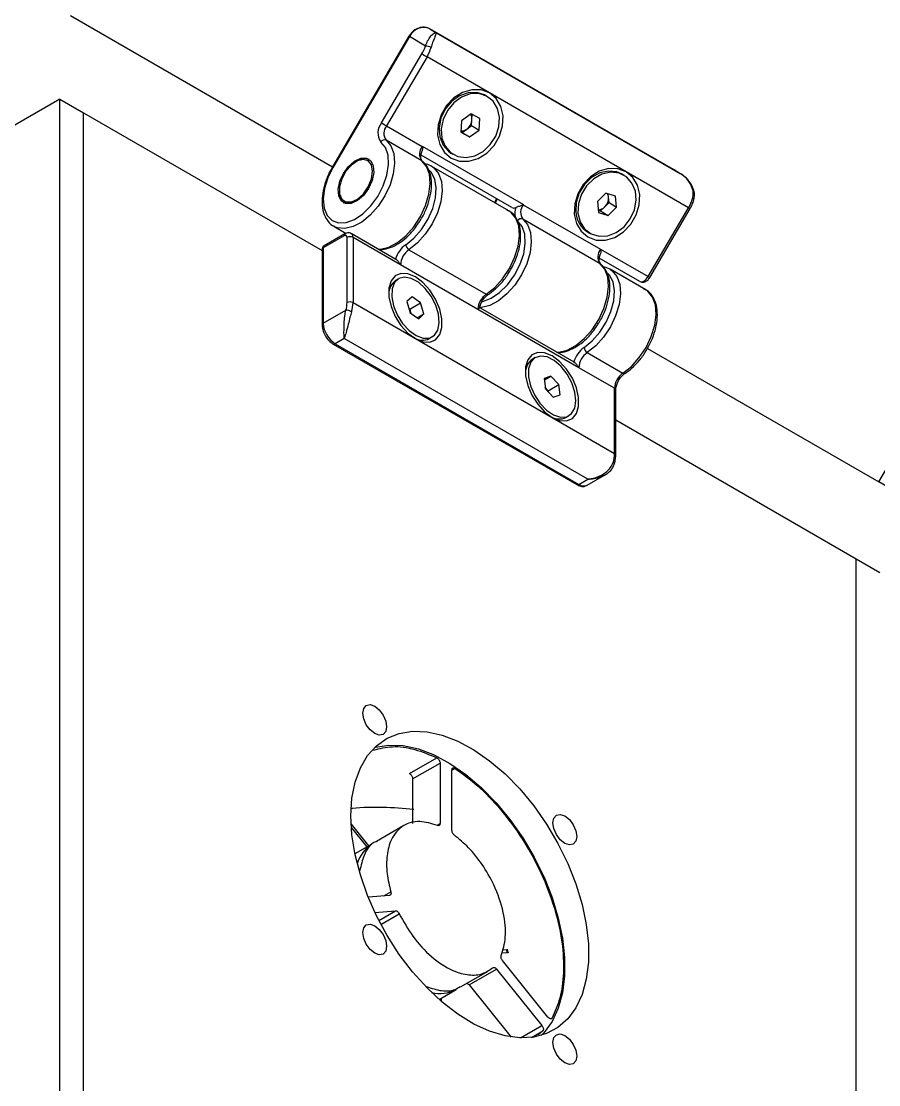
# Model space of a CAD drawing. Header units: millimetres. Extents: x 1 to 1184, y 0 to 836.
# Drawn here: x 768.6 to 819.6, y 180.5 to 243.8 of the extents above; entities that cross this region are included whole.
import ezdxf

# ---------------------------------------------------------------- set-up
doc = ezdxf.new("R2010")
doc.units = ezdxf.units.MM

msp = doc.modelspace()

# ---------------------------------------------------------------- linework, layer by layer
at = {"color": 7, "linetype": 'Continuous', "lineweight": 25}
for p, q in [((819.6, 216.377), (882.775, 324.232)), ((771.517, 244.135), (787.107, 235.135)), ((792.906, 243.33), (793.277, 243.106)), ((807.402, 234.962), (792.906, 243.33)), ((793.277, 243.106), (807.773, 234.738)), ((791.655, 242.9), (787.106, 235.134)), ((791.694, 242.875), (787.145, 235.11)), ((792.631, 242.31), (791.694, 242.875)), ((790.025, 237.742), (792.43, 241.848)), ((792.73, 241.671), (790.325, 237.566)), ((796.443, 239.528), (792.73, 241.671)), ((796.338, 239.3), (796.214, 239.374)), ((804.574, 234.834), (796.443, 239.528)), ((770.879, 239.158), (682.491, 188.133)), ((770.879, 177.918), (770.879, 239.158)), ((770.879, 239.158), (772.293, 238.342)), ((772.293, 177.101), (772.293, 238.342)), ((772.293, 238.342), (786.487, 230.148)), ((795.349, 238.272), (794.785, 237.864)), ((795.869, 237.994), (795.349, 238.272)), ((795.402, 237.92), (795.422, 238.232)), ((795.826, 237.309), (795.869, 237.994)), ((790.325, 237.566), (792.447, 236.341)), ((794.785, 237.864), (794.742, 237.179)), ((794.817, 237.17), (795.099, 237.374)), ((795.099, 237.374), (795.381, 237.578)), ((795.381, 237.578), (795.402, 237.92)), ((795.381, 237.578), (795.826, 237.309)), ((792.415, 235.487), (790.293, 236.711)), ((794.742, 237.179), (795.262, 236.902)), ((794.744, 237.209), (794.817, 237.17)), ((794.817, 237.17), (795.262, 236.902)), ((795.262, 236.902), (795.826, 237.309)), ((792.447, 236.341), (792.451, 236.348)), ((792.451, 236.348), (798.461, 232.878)), ((788.575, 235.474), (788.505, 235.433)), ((797.785, 232.698), (792.372, 235.823)), ((794.149, 235.948), (794.273, 235.874)), ((797.606, 232.5), (793.01, 235.153)), ((808.287, 232.691), (804.574, 234.834)), ((807.773, 234.738), (807.402, 234.962)), ((804.47, 234.605), (804.346, 234.68)), ((787.515, 233.719), (787.515, 233.637)), ((803.376, 233.555), (802.866, 233.06)), ((803.947, 233.387), (803.376, 233.555)), ((796.87, 233.226), (796.738, 233.001)), ((802.866, 233.06), (802.927, 232.398)), ((803.309, 232.745), (803.564, 232.993)), ((803.533, 233.324), (803.515, 233.514)), ((803.564, 232.993), (803.533, 233.324)), ((803.564, 232.993), (804.009, 232.724)), ((804.009, 232.724), (803.947, 233.387)), ((798.461, 232.878), (798.457, 232.871)), ((798.457, 232.871), (803.053, 230.218)), ((802.914, 232.539), (803.054, 232.498)), ((802.927, 232.398), (803.499, 232.23)), ((803.054, 232.498), (803.309, 232.745)), ((803.054, 232.498), (803.499, 232.23)), ((803.499, 232.23), (804.009, 232.724)), ((805.886, 228.592), (808.287, 232.691)), ((805.978, 228.54), (808.379, 232.639)), ((803.021, 229.363), (798.425, 232.017)), ((787.798, 231.024), (786.56, 230.31)), ((787.85, 231.138), (786.612, 230.424)), ((787.182, 231.59), (787.914, 231.167)), ((790.881, 229.617), (788.225, 231.151)), ((802.281, 231.254), (802.405, 231.18)), ((787.975, 227.043), (787.975, 230.922)), ((788.328, 230.922), (788.328, 227.043)), ((791.157, 229.289), (788.328, 230.922)), ((786.487, 230.208), (786.487, 225.717)), ((786.56, 230.31), (786.56, 225.819)), ((791.652, 230.193), (796.248, 227.539)), ((803.053, 230.218), (803.058, 230.225)), ((803.058, 230.225), (805.886, 228.592)), ((791.157, 229.296), (791.157, 229.289)), ((795.753, 226.643), (791.157, 229.296)), ((805.386, 228.31), (802.979, 229.699)), ((791.041, 228.47), (790.864, 228.368)), ((805.738, 227.806), (803.617, 229.03)), ((791.842, 227.395), (791.534, 227.102)), ((792.348, 227.03), (791.842, 227.395)), ((786.56, 225.819), (787.901, 226.592)), ((788.328, 227.043), (792.04, 224.9)), ((791.534, 227.102), (791.733, 226.445)), ((791.712, 226.663), (791.654, 226.704)), ((791.712, 226.663), (792.348, 227.03)), ((791.79, 226.404), (791.712, 226.663)), ((792.547, 226.373), (792.348, 227.03)), ((795.753, 226.636), (795.753, 226.643)), ((801.763, 223.166), (795.753, 226.636)), ((801.488, 223.494), (795.821, 226.766)), ((791.733, 226.445), (792.239, 226.08)), ((792.151, 226.144), (792.547, 226.373)), ((792.239, 226.08), (792.547, 226.373)), ((787.798, 224.9), (787.267, 224.594)), ((802.293, 216.532), (787.798, 224.9)), ((792.04, 224.9), (800.172, 220.206)), ((792.864, 224.903), (793.04, 225.005)), ((787.142, 224.582), (801.638, 216.213)), ((787.267, 224.594), (801.763, 216.226)), ((802.258, 224.07), (804.379, 222.845)), ((805.836, 224.323), (819.6, 216.377)), ((799.172, 223.775), (798.995, 223.673)), ((801.763, 223.173), (801.763, 223.166)), ((803.884, 221.948), (801.763, 223.173)), ((800.102, 222.667), (799.699, 222.538)), ((799.699, 222.538), (799.769, 221.914)), ((799.71, 222.441), (800.102, 222.667)), ((799.939, 221.805), (800.575, 222.172)), ((800.575, 222.172), (800.102, 222.667)), ((800.645, 221.548), (800.575, 222.172)), ((799.939, 221.805), (799.761, 221.991)), ((799.769, 221.914), (800.242, 221.419)), ((799.947, 221.728), (799.939, 221.805)), ((800.242, 221.419), (800.645, 221.548)), ((803.884, 218.063), (803.884, 221.948)), ((803.958, 217.961), (803.958, 221.846)), ((800.995, 220.209), (801.172, 220.311)), ((800.172, 220.206), (803.884, 218.063)), ((803.958, 220.062), (818.255, 211.808)), ((801.763, 216.226), (802.293, 216.532)), ((802.263, 216.176), (803.29, 216.769)), ((832.087, 209.169), (819.6, 216.377)), ((818.255, 150.568), (818.255, 211.808)), ((818.255, 211.808), (819.669, 210.992)), ((791.685, 199.017), (793.316, 199.958)), ((791.876, 198.703), (793.506, 199.645)), ((793.506, 199.645), (793.506, 196.044)), ((794.214, 195.636), (794.214, 199.236)), ((791.876, 198.703), (791.876, 196.049)), ((788.216, 196.001), (789.253, 194.711)), ((788.227, 195.814), (789.158, 194.656)), ((791.36, 195.927), (789.73, 194.986)), ((789.456, 194.828), (788.444, 194.244)), ((790.501, 191.768), (789.234, 191.655)), ((789.633, 190.748), (790.855, 190.857)), ((797.507, 188.356), (797.174, 188.326)), ((797.47, 188.526), (797.213, 188.503)), ((795.235, 186.446), (796.865, 187.387)), ((796.865, 187.387), (799.566, 184.028)), ((799.919, 184.531), (797.219, 187.89)), ((794.729, 186.326), (796.36, 187.267)), ((793.444, 185.583), (794.456, 186.168)), ((795.235, 186.446), (797.733, 183.338)), ((793.551, 185.645), (793.587, 185.458)), ((799.623, 183.703), (799.333, 183.471))]:
    msp.add_line(p, q, dxfattribs=at)
at = {"color": 8, "linetype": 'Continuous', "lineweight": 25}
for p, q in [((796.91, 233.203), (796.778, 232.978)), ((794.214, 199.22), (794.404, 199.33)), ((793.341, 195.948), (793.506, 196.044)), ((790.163, 191.738), (790.577, 191.977)), ((789.862, 190.284), (790.855, 190.857)), ((789.987, 190.043), (791.082, 190.675)), ((800.086, 184.43), (800.167, 184.477)), ((798.282, 183.287), (799.566, 184.028)), ((798.954, 183.317), (799.623, 183.703))]:
    msp.add_line(p, q, dxfattribs=at)
at = {"color": 7, "linetype": 'Continuous', "lineweight": 25, "flags": 128}
for points in [[(796.443, 239.528), (795.948, 239.708), (795.402, 239.716), (794.848, 239.552), (794.331, 239.229), (793.893, 238.772), (793.569, 238.22), (793.386, 237.616), (793.358, 237.01), (793.489, 236.45), (793.766, 235.983), (794.168, 235.645), (794.663, 235.465), (795.209, 235.457), (795.763, 235.621), (796.28, 235.945), (796.718, 236.401), (797.042, 236.954), (797.225, 237.558), (797.253, 238.164), (797.122, 238.723), (796.845, 239.191), (796.443, 239.528)], [(796.214, 239.374), (796.153, 239.409), (795.685, 239.558), (795.172, 239.538), (794.661, 239.352), (794.195, 239.015), (793.817, 238.558), (793.56, 238.022), (793.448, 237.453), (793.489, 236.903), (793.681, 236.42), (794.006, 236.048), (794.149, 235.948)], [(796.068, 236.047), (796.495, 236.449), (796.816, 236.951), (797.002, 237.51), (797.038, 238.075), (796.92, 238.598), (796.659, 239.03), (796.277, 239.334), (795.809, 239.483), (795.296, 239.464), (794.784, 239.277), (794.319, 238.941), (793.941, 238.484), (793.684, 237.947), (793.571, 237.379), (793.613, 236.828), (793.805, 236.346), (794.13, 235.973), (794.56, 235.744), (795.056, 235.679), (795.574, 235.783), (796.068, 236.047)], [(787.145, 235.11), (786.835, 234.477), (786.636, 233.832), (786.561, 233.217), (786.614, 232.673), (786.793, 232.237), (787.085, 231.936), (787.471, 231.791), (787.926, 231.812), (788.419, 231.997), (788.918, 232.334), (789.389, 232.8), (789.802, 233.366), (790.129, 233.992), (790.348, 234.638), (790.445, 235.261), (790.414, 235.82), (790.256, 236.277), (789.982, 236.603)], [(792.447, 236.341), (792.447, 236.341), (792.448, 236.34), (792.448, 236.34), (792.449, 236.34), (792.449, 236.339), (792.45, 236.339), (792.45, 236.339), (792.451, 236.339)], [(787.763, 234.737), (788.067, 235.153), (788.424, 235.465), (788.791, 235.635), (789.123, 235.642), (789.38, 235.487), (789.532, 235.187), (789.56, 234.779), (789.461, 234.313), (789.247, 233.843), (788.943, 233.427), (788.586, 233.116), (788.219, 232.946), (787.887, 232.938), (787.63, 233.093), (787.477, 233.393), (787.449, 233.801), (787.549, 234.268), (787.763, 234.737)], [(789.495, 234.862), (789.428, 235.236), (789.236, 235.483), (788.946, 235.568), (788.596, 235.481), (788.234, 235.233), (787.908, 234.858), (787.663, 234.406), (787.532, 233.938), (787.532, 233.518), (787.663, 233.202), (787.908, 233.033), (788.234, 233.034), (788.596, 233.205), (788.946, 233.521), (789.236, 233.942), (789.428, 234.41), (789.495, 234.862)], [(804.574, 234.834), (804.08, 235.014), (803.534, 235.022), (802.979, 234.858), (802.462, 234.534), (802.024, 234.078), (801.701, 233.525), (801.518, 232.921), (801.49, 232.315), (801.62, 231.756), (801.898, 231.288), (802.3, 230.951), (802.794, 230.771), (803.341, 230.763), (803.895, 230.927), (804.412, 231.25), (804.85, 231.707), (805.174, 232.26), (805.357, 232.863), (805.384, 233.47), (805.254, 234.029), (804.977, 234.496), (804.574, 234.834)], [(804.346, 234.68), (804.03, 234.818), (803.532, 234.873), (803.014, 234.759), (802.522, 234.485), (802.101, 234.077), (801.788, 233.57), (801.61, 233.009), (801.584, 232.445)], [(801.707, 232.37), (801.835, 231.852), (802.104, 231.426), (802.492, 231.131), (802.964, 230.992), (803.478, 231.022), (803.989, 231.218), (804.45, 231.563), (804.822, 232.026), (805.07, 232.566), (805.173, 233.135), (805.122, 233.683), (804.922, 234.16), (804.589, 234.524), (804.154, 234.744), (803.655, 234.799), (803.137, 234.684), (802.646, 234.411), (802.225, 234.002), (801.912, 233.495), (801.734, 232.934), (801.707, 232.37)], [(798.457, 232.871), (798.457, 232.871), (798.456, 232.872), (798.456, 232.872), (798.455, 232.872), (798.455, 232.873), (798.454, 232.873), (798.453, 232.873), (798.453, 232.874)], [(803.053, 230.218), (803.054, 230.218), (803.054, 230.217), (803.055, 230.217), (803.055, 230.217), (803.056, 230.216), (803.056, 230.216), (803.057, 230.216), (803.058, 230.215)], [(792.04, 224.9), (792.489, 224.716), (792.901, 224.695), (793.243, 224.84), (793.488, 225.139), (793.615, 225.567), (793.615, 226.09), (793.488, 226.665), (793.243, 227.246), (792.901, 227.786), (792.489, 228.241), (792.04, 228.575), (791.592, 228.759), (791.18, 228.78), (790.838, 228.635), (790.593, 228.336), (790.466, 227.908), (790.466, 227.385), (790.593, 226.81), (790.838, 226.228), (791.18, 225.688), (791.592, 225.233), (792.04, 224.9)], [(790.738, 226.853), (790.958, 226.31), (791.275, 225.806), (791.659, 225.385), (792.078, 225.083), (792.493, 224.929), (792.868, 224.935), (793.169, 225.102), (793.37, 225.414), (793.453, 225.843), (793.41, 226.352), (793.246, 226.895), (792.975, 227.424), (792.62, 227.892), (792.214, 228.258), (791.793, 228.488), (791.393, 228.563), (791.051, 228.476), (790.797, 228.234), (790.654, 227.859), (790.633, 227.385), (790.738, 226.853)], [(805.386, 228.31), (805.439, 228.289), (805.5, 228.286), (805.566, 228.3), (805.635, 228.331), (805.704, 228.378), (805.77, 228.438), (805.832, 228.511), (805.886, 228.592)], [(795.846, 226.724), (795.846, 226.722), (795.794, 226.668), (795.765, 226.646), (795.757, 226.64), (795.757, 226.64), (795.757, 226.64)], [(800.172, 220.206), (800.62, 220.022), (801.032, 220.001), (801.375, 220.146), (801.619, 220.444), (801.747, 220.873), (801.747, 221.395), (801.619, 221.971), (801.375, 222.552), (801.032, 223.092), (800.62, 223.547), (800.172, 223.88), (799.724, 224.065), (799.312, 224.085), (798.97, 223.94), (798.725, 223.642), (798.597, 223.214), (798.597, 222.691), (798.725, 222.115), (798.97, 221.534), (799.312, 220.994), (799.724, 220.539), (800.172, 220.206)], [(800.705, 223.248), (800.295, 223.599), (799.874, 223.811), (799.48, 223.867), (799.147, 223.76), (798.906, 223.501), (798.776, 223.112), (798.771, 222.628), (798.891, 222.092), (799.124, 221.552), (799.45, 221.056), (799.841, 220.647), (800.261, 220.362), (800.673, 220.227), (801.04, 220.253), (801.331, 220.438), (801.518, 220.766), (801.586, 221.207), (801.529, 221.722), (801.35, 222.266), (801.067, 222.791), (800.705, 223.248)], [(803.796, 217.522), (803.827, 217.502), (803.851, 217.482), (803.867, 217.463), (803.873, 217.446), (803.873, 217.436)], [(788.91, 202.62), (788.964, 202.901), (789.117, 203.077), (789.347, 203.122), (789.617, 203.028), (789.888, 202.81), (790.117, 202.5), (790.271, 202.147), (790.324, 201.803), (790.271, 201.522), (790.117, 201.345), (789.888, 201.301), (789.617, 201.395), (789.347, 201.613), (789.117, 201.923), (788.964, 202.276), (788.91, 202.62)], [(788.203, 196.496), (788.266, 197.547), (788.454, 198.508), (788.764, 199.359), (789.19, 200.087), (789.725, 200.678), (790.358, 201.121), (791.08, 201.409), (791.876, 201.536), (792.733, 201.5), (793.635, 201.303), (794.566, 200.946), (795.51, 200.438), (796.45, 199.786), (797.369, 199.003), (798.251, 198.102), (799.079, 197.1), (799.839, 196.014), (800.518, 194.863), (801.104, 193.669), (801.585, 192.453), (801.954, 191.236), (802.204, 190.04), (802.329, 188.886), (802.329, 187.795), (802.204, 186.787), (801.954, 185.879), (801.585, 185.088), (801.104, 184.427), (800.518, 183.909), (799.839, 183.542), (799.079, 183.334), (798.251, 183.288), (797.369, 183.405), (796.45, 183.683), (795.51, 184.116), (794.566, 184.698), (793.635, 185.417), (792.733, 186.261), (791.876, 187.215), (791.08, 188.261), (790.358, 189.382), (789.725, 190.557), (789.19, 191.764), (788.764, 192.984), (788.454, 194.193), (788.266, 195.371), (788.203, 196.496)], [(789.618, 200.579), (789.666, 200.592), (790.462, 200.719), (791.319, 200.684), (792.221, 200.486), (793.152, 200.13), (794.096, 199.622), (795.036, 198.97), (795.955, 198.186), (796.836, 197.286), (797.665, 196.283), (798.425, 195.197), (799.104, 194.047), (799.69, 192.853), (800.171, 191.636), (800.54, 190.419), (800.789, 189.223), (800.915, 188.07), (800.915, 186.979), (800.789, 185.97), (800.54, 185.062), (800.171, 184.271), (799.69, 183.61), (799.516, 183.432)], [(800.224, 196.088), (800.278, 196.37), (800.431, 196.546), (800.66, 196.591), (800.931, 196.497), (801.202, 196.278), (801.431, 195.969), (801.584, 195.616), (801.638, 195.272), (801.584, 194.991), (801.431, 194.814), (801.202, 194.77), (800.931, 194.864), (800.66, 195.082), (800.431, 195.391), (800.278, 195.745), (800.224, 196.088)], [(788.91, 189.555), (788.964, 189.836), (789.117, 190.013), (789.347, 190.057), (789.617, 189.963), (789.888, 189.745), (790.117, 189.436), (790.271, 189.082), (790.324, 188.739), (790.271, 188.457), (790.117, 188.281), (789.888, 188.236), (789.617, 188.33), (789.347, 188.549), (789.117, 188.858), (788.964, 189.211), (788.91, 189.555)], [(800.224, 183.024), (800.278, 183.305), (800.431, 183.482), (800.66, 183.526), (800.931, 183.432), (801.202, 183.214), (801.431, 182.904), (801.584, 182.551), (801.638, 182.207), (801.584, 181.926), (801.431, 181.75), (801.202, 181.705), (800.931, 181.799), (800.66, 182.017), (800.431, 182.327), (800.278, 182.68), (800.224, 183.024)]]:
    msp.add_lwpolyline(points, dxfattribs=at)
at = {"color": 8, "linetype": 'Continuous', "lineweight": 25, "flags": 128}
for points in [[(790.293, 236.711), (790.579, 236.378), (790.752, 235.915), (790.802, 235.349), (790.726, 234.714), (790.528, 234.048), (790.22, 233.39), (789.821, 232.78), (789.354, 232.253), (788.847, 231.841), (788.33, 231.569), (787.834, 231.453), (787.389, 231.5), (787.207, 231.576)], [(789.828, 230.225), (789.956, 230.229), (790.451, 230.345), (790.968, 230.617), (791.475, 231.028), (791.942, 231.555), (792.342, 232.165), (792.649, 232.823), (792.847, 233.49), (792.924, 234.125), (792.874, 234.691), (792.701, 235.154), (792.415, 235.487)], [(791.463, 230.492), (791.954, 230.887), (792.404, 231.4), (792.783, 231.997), (793.066, 232.637), (793.234, 233.278), (793.276, 233.879), (793.19, 234.398), (792.98, 234.802), (792.886, 234.906)], [(793.036, 235.138), (793.137, 235.066), (793.418, 234.727), (793.586, 234.258), (793.63, 233.688), (793.548, 233.051), (793.345, 232.384), (793.032, 231.728), (792.629, 231.12), (792.16, 230.598), (791.652, 230.193)], [(808.604, 233.158), (808.605, 233.168), (808.599, 233.186), (808.583, 233.205), (808.559, 233.225), (808.528, 233.246)], [(796.248, 227.539), (796.756, 227.945), (797.225, 228.467), (797.628, 229.074), (797.941, 229.731), (798.144, 230.398), (798.226, 231.035), (798.182, 231.605), (798.015, 232.073), (797.734, 232.413), (797.606, 232.5)], [(798.425, 232.017), (798.711, 231.684), (798.884, 231.221), (798.934, 230.655), (798.858, 230.02), (798.66, 229.354), (798.352, 228.696), (797.953, 228.085), (797.486, 227.559), (796.979, 227.147), (796.462, 226.875), (795.966, 226.759), (795.839, 226.755)], [(796.007, 227.108), (796.058, 227.118), (796.551, 227.303), (797.049, 227.64), (797.521, 228.106), (797.933, 228.671), (798.26, 229.298), (798.48, 229.944), (798.577, 230.567), (798.546, 231.125), (798.388, 231.583), (798.114, 231.909)], [(800.435, 224.102), (800.562, 224.105), (801.058, 224.222), (801.575, 224.494), (802.082, 224.905), (802.549, 225.432), (802.948, 226.042), (803.256, 226.7), (803.454, 227.367), (803.53, 228.002), (803.48, 228.567), (803.307, 229.031), (803.021, 229.363)], [(802.07, 224.369), (802.56, 224.764), (803.01, 225.277), (803.389, 225.874), (803.672, 226.514), (803.84, 227.155), (803.883, 227.755), (803.796, 228.275), (803.587, 228.679), (803.492, 228.783)], [(803.642, 229.015), (803.744, 228.943), (804.025, 228.604), (804.193, 228.135), (804.237, 227.565), (804.155, 226.928), (803.951, 226.261), (803.639, 225.605), (803.236, 224.997), (802.766, 224.475), (802.258, 224.07)], [(804.379, 222.845), (804.888, 223.251), (805.357, 223.773), (805.76, 224.38), (806.073, 225.037), (806.276, 225.703), (806.358, 226.341), (806.314, 226.91), (806.146, 227.379), (805.865, 227.718), (805.738, 227.806)]]:
    msp.add_lwpolyline(points, dxfattribs=at)
at = {"color": 7, "linetype": 'Continuous', "lineweight": 25}
for centre, radius, start, end in [((792.534, 242.479), 0.929, 66.37593, 154.73152), ((790.649, 242.897), 2.067, 329.49594, 343.5086), ((803.776, 260.806), 22.094, 239.10107, 240.00474), ((792.652, 241.662), 0.649, 60.44499, 91.82506), ((790.593, 242.93), 2.481, 329.49594, 343.5086), ((794.857, 237.966), 0.547, 355.15808, 31.60318), ((790.747, 237.145), 0.937, 140.40525, 215.3009), ((801.371, 256.701), 22.094, 239.10107, 240.00474), ((790.867, 237.117), 0.703, 140.40525, 215.3009), ((794.756, 237.824), 0.566, 269.0243, 307.24146), ((794.659, 237.976), 0.745, 306.14271, 355.71711), ((790.196, 236.489), 0.243, 66.42376, 151.93602), ((792.989, 235.893), 0.703, 140.40525, 215.3009), ((789.023, 234.825), 0.788, 70.27026, 124.62595), ((788.237, 233.547), 0.728, 172.91842, 232.19615), ((803, 233.279), 0.534, 4.87751, 27.59925), ((802.804, 233.273), 0.73, 313.70357, 3.96179), ((806.149, 233.95), 2.481, 329.49594, 343.5086), ((797.889, 232.905), 0.232, 243.2406, 299.67812), ((798.999, 232.423), 0.703, 140.40525, 215.3009), ((803.095, 232.53), 1.513, 183.24049, 237.47946), ((802.874, 233.172), 0.609, 273.53371, 315.51174), ((798.328, 231.794), 0.243, 66.42376, 151.93602), ((787.867, 230.939), 0.109, 350.78596, 129.20329), ((786.737, 230.208), 0.25, 119.99731, 180), ((788.151, 230.581), 0.384, 62.60967, 117.39033), ((792.383, 229.195), 1.59, 125.37041, 164.10563), ((791.869, 230.539), 0.409, 186.6181, 237.8687), ((792.318, 229.24), 1.163, 124.97114, 177.23648), ((803.595, 229.77), 0.703, 140.40525, 215.3009), ((791.037, 229.088), 0.24, 60.00608, 61.16329), ((791.445, 227.562), 0.993, 125.82525, 180.75177), ((796.914, 226.586), 1.163, 124.97114, 177.23648), ((786.437, 227.064), 1.538, 342.16473, 359.2456), ((787.899, 225.903), 0.689, 60.36036, 89.831), ((788.151, 226.702), 0.384, 62.60967, 117.39033), ((786.482, 227.068), 1.846, 342.16473, 359.2456), ((790.794, 226.018), 1.065, 21.40463, 33.1783), ((795.637, 226.442), 0.232, 58.82136, 60.0062), ((788.096, 225.888), 1.537, 182.60548, 237.39452), ((792.453, 225.746), 0.937, 237.45948, 295.95274), ((802.99, 223.072), 1.59, 125.37041, 164.10563), ((802.925, 223.117), 1.163, 124.97114, 177.23648), ((802.475, 224.416), 0.409, 186.6181, 237.8687), ((799.536, 222.889), 0.952, 124.54955, 182.02744), ((801.643, 222.965), 0.24, 60.00608, 61.16329), ((805.046, 221.892), 1.163, 124.97114, 177.23648), ((798.921, 221.321), 1.07, 26.5347, 38.29024), ((800.589, 221.117), 0.995, 239.30133, 294.11092), ((802.039, 218.087), 1.846, 342.16473, 359.2456), ((802.056, 216.635), 0.503, 234.38242, 294.30712), ((790.535, 193.106), 2.032, 122.06939, 164.35987), ((793.509, 187.925), 1.996, 255.23708, 298.3229)]:
    msp.add_arc(centre, radius, start, end, dxfattribs=at)
at = {"color": 8, "linetype": 'Continuous', "lineweight": 25}
for centre, radius, start, end in [((791.902, 243.253), 0.431, 234.9766, 241.08279), ((787.353, 235.487), 0.431, 234.97939, 241.08079), ((798.993, 232.359), 1.048, 160.79459, 191.15202), ((809.419, 234.595), 2.215, 239.26301, 241.996), ((787.917, 231.039), 0.12, 124.03063, 187.25841), ((788.084, 230.949), 0.246, 353.66403, 55.39365), ((786.679, 230.325), 0.12, 124.05635, 187.25583), ((786.612, 230.195), 0.126, 114.37466, 174.3052), ((807.018, 230.496), 2.215, 239.26295, 241.99612), ((796.32, 227.629), 0.115, 231.31401, 297.43645), ((786.612, 225.704), 0.126, 114.37581, 174.29203), ((787.194, 224.696), 0.126, 245.70866, 305.6162), ((804.451, 222.935), 0.115, 231.31401, 297.43645), ((803.833, 221.834), 0.126, 5.6948, 65.62534), ((803.838, 217.952), 0.12, 4.03953, 67.26265), ((801.69, 216.328), 0.126, 245.69288, 305.61758)]:
    msp.add_arc(centre, radius, start, end, dxfattribs=at)
at = {"color": 7, "linetype": 'Continuous', "lineweight": 25}
for points, knots in [([(792.905, 243.331), (792.84, 243.361), (792.682, 243.436), (792.389, 243.443), (792.069, 243.334), (791.813, 243.136), (791.7, 242.967), (791.655, 242.9)], [0, 0, 0, 0, 0.154398, 0.375172, 0.603494, 0.842769, 1, 1, 1, 1]), ([(792.631, 242.31), (792.675, 242.416), (792.771, 242.65), (792.966, 242.933), (793.131, 243.086), (793.224, 243.118), (793.26, 243.113), (793.271, 243.109), (793.275, 243.107), (793.277, 243.107), (793.277, 243.106)], [0, 0, 0, 0, 0.185351, 0.408649, 0.709982, 0.898773, 0.962714, 0.986181, 0.997434, 1, 1, 1, 1]), ([(793.277, 243.106), (793.277, 243.106), (793.277, 243.106), (793.278, 243.105), (793.281, 243.094), (793.264, 243.032), (793.188, 242.839), (793.074, 242.551), (793.003, 242.327), (792.972, 242.226)], [0, 0, 0, 0, 0.002866, 0.014009, 0.059265, 0.293948, 0.598081, 0.820183, 1, 1, 1, 1]), ([(792.433, 235.474), (792.425, 235.482), (792.403, 235.502), (792.361, 235.597), (792.359, 235.785), (792.386, 235.958), (792.433, 236.057), (792.442, 236.076)], [0, 0, 0, 0, 0.166093, 0.427462, 0.673619, 0.935703, 1, 1, 1, 1]), ([(792.451, 236.339), (792.451, 236.339), (792.451, 236.333), (792.454, 236.306), (792.458, 236.221), (792.462, 236.134), (792.437, 236.084), (792.435, 236.08)], [0, 0, 0, 0, 0.000114, 0.057472, 0.286249, 0.937649, 1, 1, 1, 1]), ([(792.451, 236.348), (792.451, 236.347), (792.451, 236.344), (792.451, 236.341), (792.451, 236.339)], [0, 0, 0, 0, 0.30949, 1, 1, 1, 1]), ([(792.22, 231.784), (792.269, 231.853), (792.451, 232.107), (792.687, 232.606), (792.905, 233.24), (793.008, 233.866), (792.995, 234.449), (792.857, 234.959), (792.646, 235.293), (792.481, 235.434), (792.433, 235.474)], [0, 0, 0, 0, 0.054492, 0.201014, 0.347812, 0.495247, 0.64372, 0.793187, 0.940885, 1, 1, 1, 1]), ([(787.106, 235.134), (787.047, 235.029), (786.877, 234.723), (786.662, 234.188), (786.507, 233.555), (786.469, 232.95), (786.551, 232.401), (786.764, 231.955), (787.001, 231.674), (787.181, 231.603), (787.219, 231.588)], [0, 0, 0, 0, 0.077105, 0.223482, 0.370544, 0.518486, 0.66756, 0.816499, 0.961154, 1, 1, 1, 1]), ([(793.036, 235.129), (792.923, 235.2), (792.791, 235.281), (792.633, 235.286), (792.612, 235.287)], [0, 0, 0, 0, 0.865566, 1, 1, 1, 1]), ([(808.604, 233.159), (808.623, 233.264), (808.664, 233.488), (808.579, 233.846), (808.386, 234.208), (808.107, 234.518), (807.875, 234.671), (807.773, 234.738)], [0, 0, 0, 0, 0.16669, 0.352798, 0.564084, 0.80773, 1, 1, 1, 1]), ([(808.528, 233.246), (808.547, 233.354), (808.589, 233.594), (808.475, 234.014), (808.223, 234.396), (807.956, 234.622), (807.811, 234.715), (807.781, 234.733), (807.774, 234.737), (807.773, 234.738)], [0, 0, 0, 0, 0.179817, 0.401919, 0.706052, 0.940735, 0.985991, 0.997134, 1, 1, 1, 1]), ([(808.379, 232.639), (808.42, 232.714), (808.513, 232.882), (808.572, 233.06), (808.604, 233.158)], [0, 0, 0, 0, 0.4460041, 1, 1, 1, 1]), ([(797.572, 228.789), (797.673, 228.954), (797.895, 229.315), (798.131, 229.919), (798.283, 230.552), (798.318, 231.156), (798.233, 231.702), (798.017, 232.148), (797.761, 232.435), (797.562, 232.509), (797.506, 232.53)], [0, 0, 0, 0, 0.115797, 0.253541, 0.391712, 0.530719, 0.670789, 0.810654, 0.946379, 1, 1, 1, 1]), ([(798.004, 232.704), (798.031, 232.715), (798.086, 232.739), (798.218, 232.786), (798.338, 232.827), (798.423, 232.861), (798.448, 232.871), (798.453, 232.874), (798.453, 232.874)], [0, 0, 0, 0, 0.205068, 0.422099, 0.823576, 0.964578, 0.999929, 1, 1, 1, 1]), ([(798.453, 232.874), (798.455, 232.875), (798.458, 232.876), (798.461, 232.878), (798.461, 232.878)], [0, 0, 0, 0, 0.69051, 1, 1, 1, 1]), ([(789.829, 230.225), (789.908, 230.216), (790.136, 230.19), (790.549, 230.304), (791.044, 230.548), (791.531, 230.931), (791.936, 231.351), (792.141, 231.664), (792.22, 231.784)], [0, 0, 0, 0, 0.099182, 0.286474, 0.48066, 0.678314, 0.876045, 1, 1, 1, 1]), ([(788.22, 231.147), (788.21, 231.155), (788.165, 231.188), (788.063, 231.201), (787.947, 231.187), (787.88, 231.154), (787.85, 231.138)], [0, 0, 0, 0, 0.0986212, 0.4285098, 0.7417267, 1, 1, 1, 1]), ([(803.04, 229.351), (803.031, 229.359), (803.01, 229.378), (802.968, 229.474), (802.965, 229.662), (802.992, 229.834), (803.039, 229.934), (803.049, 229.953)], [0, 0, 0, 0, 0.166093, 0.427462, 0.673619, 0.935703, 1, 1, 1, 1]), ([(803.058, 230.215), (803.058, 230.215), (803.057, 230.21), (803.06, 230.183), (803.065, 230.098), (803.069, 230.011), (803.044, 229.961), (803.042, 229.957)], [0, 0, 0, 0, 0.0001144, 0.0574724, 0.2862489, 0.9376486, 1, 1, 1, 1]), ([(803.058, 230.225), (803.058, 230.224), (803.058, 230.221), (803.058, 230.218), (803.058, 230.215)], [0, 0, 0, 0, 0.30949, 1, 1, 1, 1]), ([(791.152, 229.298), (791.152, 229.298), (791.15, 229.304), (791.135, 229.329), (791.085, 229.411), (791.008, 229.51), (790.916, 229.598), (790.875, 229.62), (790.854, 229.631)], [0, 0, 0, 0, 0.000071, 0.035422, 0.176424, 0.577901, 0.794932, 1, 1, 1, 1]), ([(791.157, 229.289), (791.156, 229.29), (791.155, 229.293), (791.153, 229.296), (791.152, 229.298)], [0, 0, 0, 0, 0.30949, 1, 1, 1, 1]), ([(802.827, 225.661), (802.876, 225.73), (803.058, 225.984), (803.293, 226.483), (803.511, 227.117), (803.615, 227.743), (803.602, 228.326), (803.463, 228.836), (803.253, 229.169), (803.087, 229.311), (803.04, 229.351)], [0, 0, 0, 0, 0.054492, 0.201014, 0.347812, 0.495247, 0.64372, 0.793187, 0.940885, 1, 1, 1, 1]), ([(803.643, 229.006), (803.529, 229.077), (803.398, 229.158), (803.24, 229.163), (803.219, 229.164)], [0, 0, 0, 0, 0.865566, 1, 1, 1, 1]), ([(796.373, 227.527), (796.46, 227.588), (796.713, 227.764), (797.105, 228.149), (797.423, 228.525), (797.554, 228.757), (797.572, 228.789)], [0, 0, 0, 0, 0.1970493, 0.5694292, 0.9411914, 1, 1, 1, 1]), ([(805.383, 228.311), (805.426, 228.292), (805.507, 228.256), (805.64, 228.265), (805.765, 228.314), (805.885, 228.405), (805.947, 228.495), (805.978, 228.54)], [0, 0, 0, 0, 0.198453, 0.374692, 0.559591, 0.777669, 1, 1, 1, 1]), ([(805.704, 224.094), (805.805, 224.259), (806.026, 224.621), (806.263, 225.225), (806.415, 225.858), (806.45, 226.462), (806.364, 227.008), (806.149, 227.453), (805.893, 227.741), (805.694, 227.815), (805.637, 227.836)], [0, 0, 0, 0, 0.115797, 0.253541, 0.391712, 0.530719, 0.670789, 0.810654, 0.946379, 1, 1, 1, 1]), ([(795.851, 226.722), (795.865, 226.785), (795.899, 226.93), (796.024, 227.168), (796.193, 227.391), (796.315, 227.483), (796.373, 227.527)], [0, 0, 0, 0, 0.20439, 0.473904, 0.748763, 1, 1, 1, 1]), ([(787.798, 224.9), (787.798, 224.901), (787.798, 224.906), (787.797, 224.92), (787.796, 224.959), (787.793, 225.073), (787.789, 225.336), (787.796, 225.754), (787.828, 226.223), (787.878, 226.477), (787.901, 226.592)], [0, 0, 0, 0, 0.002566, 0.013819, 0.037286, 0.101227, 0.290018, 0.591351, 0.814649, 1, 1, 1, 1]), ([(795.757, 226.64), (795.756, 226.639), (795.755, 226.638), (795.753, 226.636), (795.753, 226.636)], [0, 0, 0, 0, 0.69051, 1, 1, 1, 1]), ([(788.24, 226.502), (788.208, 226.393), (788.139, 226.15), (788.033, 225.711), (787.926, 225.295), (787.847, 225.037), (787.808, 224.928), (787.8, 224.906), (787.798, 224.901), (787.798, 224.9)], [0, 0, 0, 0, 0.179817, 0.401919, 0.7060516, 0.9407352, 0.9859911, 0.9971336, 1, 1, 1, 1]), ([(786.487, 225.717), (786.491, 225.652), (786.501, 225.473), (786.608, 225.164), (786.816, 224.842), (787.011, 224.661), (787.124, 224.593), (787.142, 224.582)], [0, 0, 0, 0, 0.152305, 0.419365, 0.687344, 0.948934, 1, 1, 1, 1]), ([(800.436, 224.102), (800.515, 224.093), (800.743, 224.067), (801.156, 224.181), (801.65, 224.425), (802.137, 224.808), (802.542, 225.228), (802.748, 225.541), (802.827, 225.661)], [0, 0, 0, 0, 0.099182, 0.286474, 0.48066, 0.678314, 0.876045, 1, 1, 1, 1]), ([(804.505, 222.833), (804.592, 222.894), (804.845, 223.07), (805.237, 223.455), (805.555, 223.831), (805.686, 224.063), (805.704, 224.094)], [0, 0, 0, 0, 0.1970493, 0.5694292, 0.9411914, 1, 1, 1, 1]), ([(801.759, 223.175), (801.759, 223.175), (801.756, 223.181), (801.742, 223.206), (801.692, 223.288), (801.614, 223.387), (801.523, 223.474), (801.481, 223.497), (801.461, 223.508)], [0, 0, 0, 0, 0.000071, 0.035422, 0.176424, 0.577901, 0.794932, 1, 1, 1, 1]), ([(801.763, 223.166), (801.763, 223.167), (801.761, 223.17), (801.76, 223.173), (801.759, 223.175)], [0, 0, 0, 0, 0.30949, 1, 1, 1, 1]), ([(803.958, 221.846), (803.96, 221.89), (803.966, 222.001), (804.028, 222.222), (804.154, 222.473), (804.326, 222.696), (804.447, 222.789), (804.505, 222.833)], [0, 0, 0, 0, 0.134668, 0.345217, 0.567026, 0.793234, 1, 1, 1, 1]), ([(803.873, 217.436), (803.895, 217.515), (803.945, 217.694), (803.953, 217.866), (803.958, 217.961)], [0, 0, 0, 0, 0.444173, 1, 1, 1, 1]), ([(802.293, 216.532), (802.295, 216.532), (802.304, 216.533), (802.341, 216.538), (802.522, 216.566), (802.885, 216.659), (803.321, 216.885), (803.653, 217.194), (803.752, 217.42), (803.796, 217.522)], [0, 0, 0, 0, 0.0028664, 0.0140089, 0.0592648, 0.2939484, 0.598081, 0.820183, 1, 1, 1, 1]), ([(803.284, 216.782), (803.363, 216.826), (803.557, 216.934), (803.769, 217.164), (803.835, 217.363), (803.86, 217.44)], [0, 0, 0, 0, 0.2986671, 0.7293403, 1, 1, 1, 1]), ([(801.638, 216.213), (801.696, 216.185), (801.835, 216.116), (802.058, 216.088), (802.198, 216.152), (802.26, 216.18)], [0, 0, 0, 0, 0.284772, 0.683778, 1, 1, 1, 1]), ([(789.564, 200.416), (789.923, 200.508), (790.672, 200.699), (791.964, 200.525), (792.878, 200.142), (793.316, 199.958)], [0, 0, 0, 0, 0.3244701, 0.6758502, 1, 1, 1, 1]), ([(793.316, 199.958), (793.333, 199.948), (793.369, 199.927), (793.421, 199.873), (793.467, 199.802), (793.5, 199.721), (793.504, 199.669), (793.506, 199.645)], [0, 0, 0, 0, 0.1757904, 0.3664828, 0.563932, 0.7913456, 1, 1, 1, 1]), ([(794.214, 199.236), (794.215, 199.255), (794.218, 199.295), (794.243, 199.338), (794.285, 199.364), (794.341, 199.365), (794.384, 199.341), (794.404, 199.33)], [0, 0, 0, 0, 0.17579, 0.366483, 0.563932, 0.791346, 1, 1, 1, 1]), ([(791.685, 199.017), (791.702, 199.007), (791.738, 198.986), (791.79, 198.932), (791.836, 198.861), (791.87, 198.779), (791.874, 198.728), (791.876, 198.703)], [0, 0, 0, 0, 0.1757904, 0.3664828, 0.563932, 0.7913456, 1, 1, 1, 1]), ([(794.404, 199.33), (794.852, 199.002), (795.785, 198.318), (797.15, 196.887), (798.446, 195.135), (799.551, 193.123), (800.356, 191.018), (800.805, 188.982), (800.892, 187.17), (800.687, 185.636), (800.336, 184.853), (800.167, 184.477)], [0, 0, 0, 0, 0.099865, 0.208241, 0.323607, 0.443567, 0.565061, 0.682694, 0.795749, 0.901991, 1, 1, 1, 1]), ([(791.942, 196.889), (790.717, 196.985), (789.483, 197.081), (788.266, 196.931), (788.257, 196.93)], [0, 0, 0, 0, 0.992661, 1, 1, 1, 1]), ([(793.355, 195.929), (792.994, 196.038), (792.236, 196.266), (791.253, 195.979), (790.595, 195.227), (790.315, 194.19), (790.307, 193.108), (790.49, 192.343), (790.577, 191.977)], [0, 0, 0, 0, 0.173263, 0.364421, 0.563891, 0.718712, 0.865404, 1, 1, 1, 1]), ([(793.506, 196.044), (793.504, 196.019), (793.498, 195.968), (793.459, 195.926), (793.408, 195.913), (793.372, 195.924), (793.355, 195.929)], [0, 0, 0, 0, 0.2719929, 0.5619841, 0.7880061, 1, 1, 1, 1]), ([(794.365, 195.346), (794.343, 195.366), (794.297, 195.407), (794.247, 195.49), (794.218, 195.57), (794.215, 195.614), (794.214, 195.636)], [0, 0, 0, 0, 0.271993, 0.561984, 0.788006, 1, 1, 1, 1]), ([(789.735, 194.973), (789.719, 194.969), (789.359, 194.879), (788.969, 194.284), (788.805, 193.557), (788.736, 193.248)], [0, 0, 0, 0, 0.0264253, 0.5871191, 1, 1, 1, 1]), ([(797.143, 188.187), (797.249, 188.536), (797.47, 189.271), (797.321, 190.768), (796.802, 192.292), (796.043, 193.609), (795.232, 194.629), (794.645, 195.114), (794.365, 195.346)], [0, 0, 0, 0, 0.173263, 0.364421, 0.563891, 0.718712, 0.865404, 1, 1, 1, 1]), ([(790.577, 191.977), (790.583, 191.948), (790.596, 191.887), (790.579, 191.82), (790.546, 191.779), (790.516, 191.772), (790.501, 191.768)], [0, 0, 0, 0, 0.271993, 0.561984, 0.788006, 1, 1, 1, 1]), ([(790.855, 190.857), (790.876, 190.855), (790.92, 190.852), (790.988, 190.805), (791.044, 190.743), (791.07, 190.697), (791.082, 190.675)], [0, 0, 0, 0, 0.271993, 0.561984, 0.788006, 1, 1, 1, 1]), ([(791.082, 190.675), (791.337, 190.217), (791.873, 189.254), (793.006, 188.044), (794.184, 187.272), (795.223, 186.992), (796.041, 187.054), (796.445, 187.334), (796.638, 187.468)], [0, 0, 0, 0, 0.173263, 0.364421, 0.563891, 0.718712, 0.865404, 1, 1, 1, 1]), ([(797.219, 187.89), (797.2, 187.917), (797.162, 187.972), (797.133, 188.06), (797.127, 188.135), (797.138, 188.17), (797.143, 188.187)], [0, 0, 0, 0, 0.2719929, 0.5619841, 0.7880061, 1, 1, 1, 1]), ([(797.47, 188.526), (797.484, 188.529), (797.516, 188.535), (797.527, 188.552), (797.518, 188.565), (797.517, 188.568)], [0, 0, 0, 0, 0.372502, 0.875537, 1, 1, 1, 1]), ([(797.507, 188.356), (797.5, 188.388), (797.488, 188.444), (797.476, 188.501), (797.47, 188.526)], [0, 0, 0, 0, 0.56, 1, 1, 1, 1]), ([(797.555, 188.397), (797.556, 188.386), (797.557, 188.369), (797.53, 188.358), (797.511, 188.356), (797.507, 188.356)], [0, 0, 0, 0, 0.5419383, 0.9011114, 1, 1, 1, 1]), ([(797.553, 188.396), (797.545, 188.446), (797.537, 188.503), (797.521, 188.561), (797.519, 188.568)], [0, 0, 0, 0, 0.881186, 1, 1, 1, 1]), ([(796.638, 187.468), (796.654, 187.477), (796.688, 187.497), (796.753, 187.482), (796.815, 187.443), (796.849, 187.405), (796.865, 187.387)], [0, 0, 0, 0, 0.271993, 0.561984, 0.788006, 1, 1, 1, 1]), ([(792.699, 186.347), (793.001, 186.245), (793.609, 186.04), (794.296, 186.089), (794.61, 186.292), (794.711, 186.357)], [0, 0, 0, 0, 0.4024691, 0.808988, 1, 1, 1, 1]), ([(795.1, 186.539), (795.109, 186.538), (795.136, 186.534), (795.185, 186.5), (795.218, 186.464), (795.235, 186.446)], [0, 0, 0, 0, 0.214461, 0.619809, 1, 1, 1, 1]), ([(800.167, 184.477), (800.158, 184.465), (800.14, 184.44), (800.096, 184.425), (800.04, 184.433), (799.976, 184.468), (799.938, 184.511), (799.919, 184.531)], [0, 0, 0, 0, 0.17579, 0.366483, 0.563932, 0.791346, 1, 1, 1, 1]), ([(799.566, 184.028), (799.58, 184.009), (799.609, 183.968), (799.64, 183.897), (799.656, 183.82), (799.653, 183.749), (799.633, 183.718), (799.623, 183.703)], [0, 0, 0, 0, 0.17579, 0.366483, 0.563932, 0.791346, 1, 1, 1, 1])]:
    msp.add_open_spline(points, degree=3, knots=knots, dxfattribs=at)
at = {"color": 8, "linetype": 'Continuous', "lineweight": 25}
msp.add_open_spline([(803.284, 216.783), (803.144, 216.711), (802.898, 216.585), (802.572, 216.542), (802.393, 216.532), (802.328, 216.532), (802.304, 216.532), (802.295, 216.532), (802.293, 216.532)], degree=3, knots=[0, 0, 0, 0, 0.461306, 0.811976, 0.930743, 0.974333, 0.995234, 1, 1, 1, 1], dxfattribs=at)

doc.saveas('drawing.dxf')
